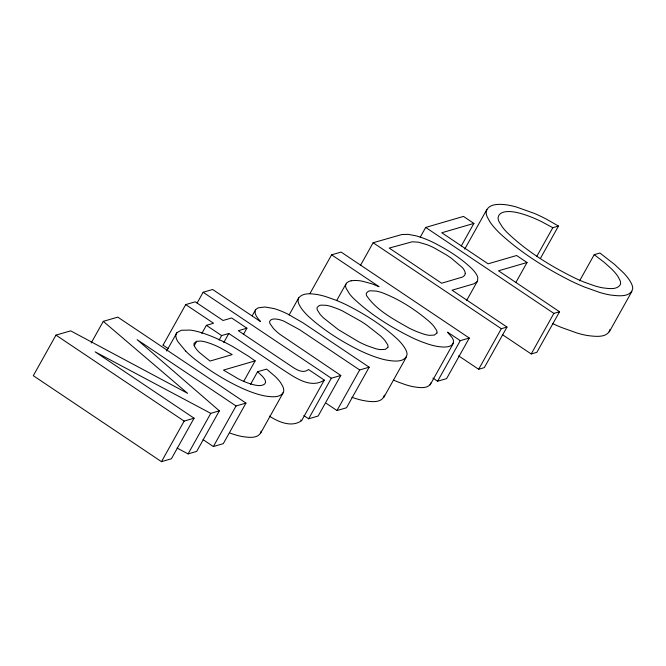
<?xml version="1.0" encoding="UTF-8"?>
<svg xmlns="http://www.w3.org/2000/svg" width="666" height="666" viewBox="0 0 666 666"><rect width="100%" height="100%" fill="white"/><g stroke="black" fill="none" stroke-linecap="round" stroke-linejoin="round"><path stroke-width="1" d="M384.39 395.105C382.142 404.004 369.497 401.623 362.737 400.433A50.791 14.594 29.2 0 1 354.254 398.077L351.956 397.286M610.023 329.354C607.683 338.42 594.88 336.372 587.828 335.589A65.06 18.698 29.2 0 1 577.231 333.092L561.654 327.53A76.407 21.953 29.2 0 1 552.455 323.526M430.994 382.792C428.454 389.535 418.673 387.487 413.07 386.696A45.779 13.154 29.2 0 1 405.119 384.557L398.376 382.126A53.422 15.351 29.2 0 1 393.598 380.136M351.149 280.802A63.07 18.124 29.2 0 0 348.934 281.443L346.72 282.834L345.671 284.773A42.449 12.196 29.2 0 0 346.087 288.22L349.533 293.914A52.731 15.152 29.2 0 0 353.055 297.935C370.712 314.851 391.891 327.888 413.836 338.486A53.422 15.351 29.2 0 0 421.045 341.55L427.797 343.989A45.779 13.154 29.2 0 0 435.747 346.129C441.175 347.153 454.054 349.017 453.454 340.476A32.11 9.224 29.2 0 0 451.898 337.354L447.544 332.276M540.351 258.508L558.483 226.049L546.561 219.231A53.38 15.335 29.2 0 0 534.79 213.578L516.433 207.001A63.362 18.207 29.2 0 0 504.745 204.62C498.368 204.004 488.086 203.829 486.238 211.63A65.584 18.848 29.2 0 0 487.196 216.883L489.835 221.711A74.983 21.545 29.2 0 0 499.642 233.15C520.72 252.622 545.329 268.048 570.879 280.952A76.407 21.953 29.2 0 0 584.323 286.963L599.908 292.524A65.06 18.698 29.2 0 0 610.506 295.021C617.548 295.804 630.352 297.852 632.7 288.786A58.142 16.708 29.2 0 0 631.818 284.449L630.544 281.885A64.327 18.482 29.2 0 0 623.659 272.985L614.643 264.494L599.891 253.013L594.222 254.67L579.611 280.811M298.693 297.852L298.052 300.316A51.249 14.727 29.2 0 0 299.092 304.462L300.424 306.909A55.952 16.076 29.2 0 0 303.396 310.972A54.712 15.726 29.2 0 0 308.941 316.85C324.117 330.536 341.633 341.516 359.898 350.574A53.73 15.435 29.2 0 0 369.83 354.92A54.554 15.676 29.2 0 0 374.625 356.718L376.931 357.509A50.791 14.594 29.2 0 0 385.406 359.865C392.174 361.055 404.82 363.436 407.068 354.537A51.873 14.91 29.2 0 0 406.094 350.424L405.511 349.242A55.12 15.842 29.2 0 0 402.988 345.354A53.005 15.235 29.2 0 0 397.927 339.61C383.15 325.649 365.701 314.718 347.677 305.453A53.979 15.509 29.2 0 0 335.173 299.908L325.799 296.628A52.281 15.027 29.2 0 0 317.607 294.588C311.438 293.689 303.163 292.416 298.693 297.852L289.119 314.976M103.272 321.353L187.612 393.323L70.654 330.852L55.977 335.131L33.3 375.699L161.48 461.663L171.403 458.774L194.081 418.206L95.163 351.864L210.764 413.345L219.355 410.839L137.121 339.643L236.039 405.977L245.97 403.088L117.79 317.124L103.272 321.353L91.184 342.99M168.273 348.651L163.053 345.155L185.722 304.587L195.238 301.815L223.06 320.479L231.651 317.973L246.911 328.205L243.39 334.515M166.625 351.024L176.823 332.8M197.086 303.08L203.13 292.266L212.637 289.494L260.215 321.395M194.147 345.796L196.661 341.292L200.899 341.084A26.365 7.576 29.2 0 1 206.585 342.257L209.965 343.356A31.951 9.182 29.2 0 1 220.03 347.685L232.184 354.603L209.998 361.064L199.35 352.439A30.553 8.783 29.2 0 1 195.163 347.419L194.514 346.195A26.457 7.601 29.2 0 1 194.122 343.273L196.661 341.292M201.84 333.45L206.377 325.341L213.553 323.243L185.722 304.587M219.114 340.076L221.636 335.572L228.813 333.483L282.309 369.364C294.056 376.806 310.214 389.344 324.292 380.103L308.491 369.505C302.331 374.633 294.289 368.173 288.944 364.66L238.32 330.711L246.911 328.205M223.776 342.499L228.813 333.483M161.48 461.663L184.149 421.095L194.081 418.206M252.189 315.784L255.719 309.474L258.183 307.842L264.976 306.993L274.017 308.574A30.203 8.675 29.2 0 1 278.455 310.04L279.995 310.622A33.983 9.765 29.2 0 1 287.903 314.127L302.988 322.819L369.18 367.199L346.511 407.767L336.996 410.539L326.223 403.313M177.098 448.052L188.087 453.912L210.764 413.345M219.355 410.839L196.686 451.406L188.087 453.912M243.573 381.601L255.161 360.864L249.384 356.834A59.424 17.075 29.2 0 0 248.326 356.119L233.075 346.753A58.2 16.725 29.2 0 0 221.47 340.709L218.223 339.202A55.386 15.917 29.2 0 0 197.619 331.568A47.81 13.736 29.2 0 0 190.235 330.103L181.402 330.236L176.931 332.659A52.972 15.226 29.2 0 0 176.024 337.362A48.168 13.844 29.2 0 0 177.914 341.691L185.672 351.057M203.047 439.627L213.37 446.553L236.039 405.977M250.541 384.349L257.592 371.728L266.608 369.097L275.041 376.307A44.456 12.779 29.2 0 1 280.652 382.692L282.825 386.48A53.372 15.335 29.2 0 1 283.558 391.849C280.328 398.468 270.92 396.794 264.968 395.979A49.001 14.078 29.2 0 1 254.828 393.273L252.58 392.499A52.464 15.077 29.2 0 1 240.626 387.595C224.167 379.803 208.583 370.121 194.322 358.799A61.114 17.557 29.2 0 1 185.672 351.057M245.97 403.088L223.293 443.656L213.37 446.553M309.931 293.606L331.601 254.837L341.109 252.073L469.289 338.037L446.611 378.604L437.604 381.227L432.892 378.072M260.473 433.424L283.142 392.857M336.821 300.291L345.895 284.066M360.539 265.276L373.135 242.74L401.831 234.532L408.091 234.374L415.592 235.714A39.169 11.255 29.2 0 1 422.469 237.87A40.127 11.53 29.2 0 1 426.14 239.277A39.302 11.297 29.2 0 1 433.708 242.665C447.385 249.675 460.664 257.925 471.794 268.598A37.912 10.897 29.2 0 1 475.432 272.877A39.794 11.439 29.2 0 1 477.772 277.472L477.547 281.002L466.608 300.508M269.397 416.133C278.546 422.003 291.566 427.78 301.615 420.671L324.292 380.103M303.829 415.576L308.633 418.797L331.31 378.23L340.817 375.457L280.003 334.399A30.062 8.641 29.2 0 1 273.385 328.405L270.071 323.743A24.259 6.968 29.2 0 1 269.688 321.328C271.17 318.098 275.832 318.956 278.638 319.455A17.258 4.962 29.2 0 1 283.824 321.129L299.558 329.687L359.673 369.963L369.18 367.199M340.817 375.457L318.148 416.025L308.633 418.797M420.154 237.346L425.691 227.431L463.486 216.417L473.892 223.401L461.297 245.945M336.996 410.539L359.673 369.963M464.685 249.184L486.854 209.515M383.724 397.544L406.402 356.976M430.094 384.931L453.529 343.007M437.604 381.227L460.281 340.659L469.289 338.037M515.95 282.326L527.039 262.496L516.625 255.511L488.095 263.819L441.774 232.759L473.892 223.401M536.688 256.552L552.813 227.697L558.483 226.049M458.616 355.844L478.646 369.272L501.315 328.704L506.993 327.056L452.056 290.21L473.884 283.816L477.189 281.576M506.993 327.056L484.315 367.624L478.646 369.272M502.813 334.923L531.202 353.962L553.871 313.395L559.548 311.746L498.509 270.804L527.039 262.496M559.548 311.746L536.871 352.314L531.202 353.962M609.248 331.934L631.917 291.367M255.719 309.474C253.355 313.819 257.784 318.24 260.381 321.353M163.053 345.155L163.645 344.98M255.161 360.864L223.46 370.096L238.187 378.771A31.485 9.049 29.2 0 0 247.844 382.967L251.573 384.199A27.348 7.859 29.2 0 0 256.91 385.373C260.056 386.147 267.249 385.206 265.284 380.452A26.407 7.592 29.2 0 0 262.104 375.99L257.592 371.728M229.912 433.067L232.151 433.841A49.001 14.078 29.2 0 0 242.299 436.555C248.243 437.362 257.659 439.036 260.881 432.417A53.372 15.335 29.2 0 0 261.08 431.077M552.813 227.697L541.525 221.628A46.545 13.378 29.2 0 0 529.054 216.209L527.339 215.584A49.634 14.261 29.2 0 0 522.286 213.928A46.537 13.37 29.2 0 0 512.104 211.73C507.192 211.222 499.142 211.33 498.101 217.499A50.716 14.577 29.2 0 0 499.125 221.87L502.622 227.381A62.862 18.065 29.2 0 0 506.734 232.118C526.823 251.557 551.04 266.442 576.082 278.629A62.862 18.065 29.2 0 0 584.307 282.168L594.388 285.764A50.716 14.577 29.2 0 0 603.071 287.903C608.591 288.486 617.041 290.218 620.404 284.49A45.063 12.945 29.2 0 0 620.096 280.511L617.882 276.357A53.846 15.476 29.2 0 0 611.654 269.014L604.037 262.171L594.222 254.67M425.691 227.431L553.871 313.395M373.135 242.74L501.315 328.704M447.71 332.234L460.281 340.659M331.601 254.837L378.996 286.621M203.13 292.266L331.31 378.23M206.377 325.341L221.636 335.572M300.624 420.005L301.615 420.671M55.977 335.131L184.149 421.095M378.829 286.671A31.111 8.941 29.2 0 0 371.37 283.649L362.346 281.202A53.463 15.36 29.2 0 0 351.19 280.836M465.243 273.451L464.718 275.333L462.57 277.031L441.641 283.225L389.219 248.068L412.262 241.783L418.523 242.199L427.106 244.73A28.313 8.134 29.2 0 1 433.824 247.685L446.72 255.103A52.198 15.002 29.2 0 1 451.415 258.3L462.362 267.565A23.751 6.826 29.2 0 1 464.385 270.471A32.676 9.391 29.2 0 1 465.201 272.918L465.243 273.451M436.913 333.067L434.374 335.081L429.345 335.331A26.64 7.651 29.2 0 1 423.701 334.107L416.716 331.585A38.22 10.981 29.2 0 1 408.924 328.005C393.723 319.314 376.914 310.631 366.75 295.904A26.615 7.651 29.2 0 1 366.408 293.082L368.29 291.333A40.168 11.538 29.2 0 1 370.463 290.792L376.207 291.084A26.149 7.509 29.2 0 1 382.301 292.749C399.467 299.342 415.209 309.532 429.17 321.437A41.3 11.863 29.2 0 1 433.791 326.182L436.496 330.178A26.523 7.626 29.2 0 1 436.913 333.067M387.878 347.361L385.323 349.367L380.178 349.608A27.281 7.842 29.2 0 1 375.624 348.684L367.099 345.696A40.035 11.505 29.2 0 1 359.007 341.983L338.445 329.712L323.468 317.882A38.32 11.014 29.2 0 1 320.021 314.161L317.491 310.256A27.264 7.834 29.2 0 1 317.174 307.426L319.064 305.669A38.628 11.097 29.2 0 1 321.228 305.136L325.949 305.286A27.731 7.967 29.2 0 1 331.951 306.735L337.695 308.841A36.205 10.406 29.2 0 1 342.399 310.905L361.089 321.37A70.454 20.246 29.2 0 1 366.475 324.941L380.361 335.764A40.135 11.53 29.2 0 1 384.915 340.509L387.529 344.48A27.239 7.826 29.2 0 1 387.887 347.361"/></g></svg>
